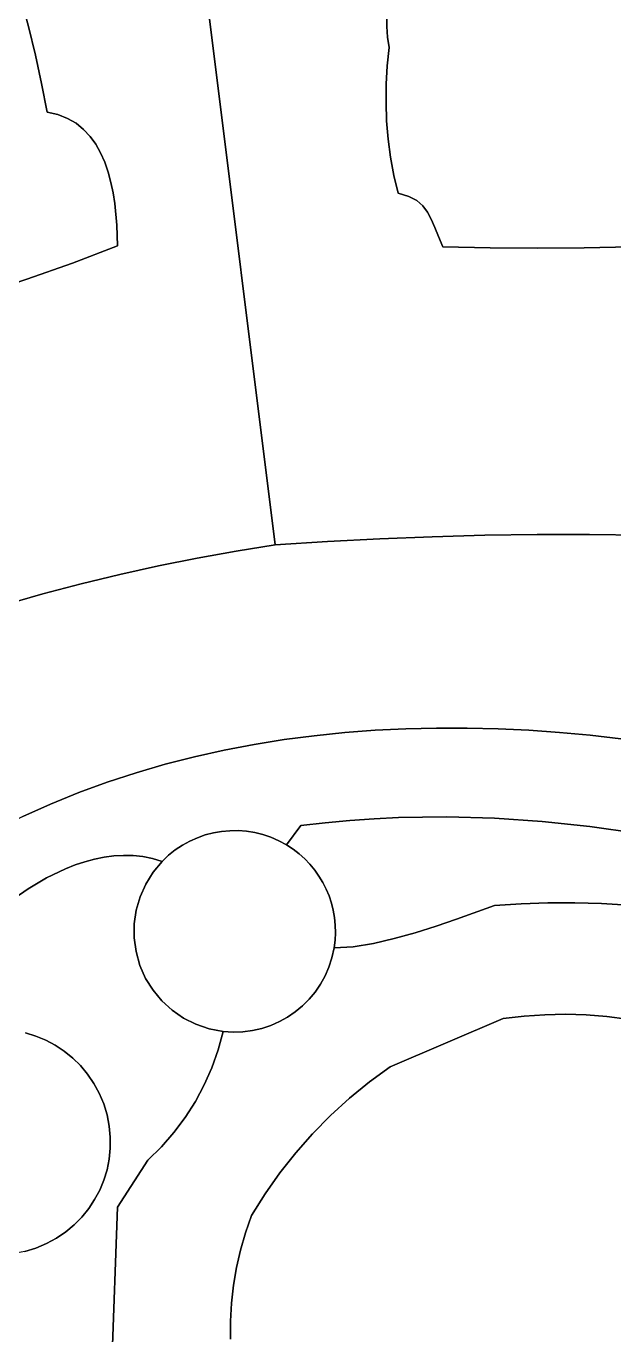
# Model space of a CAD drawing. Header units: inches. Extents: x 37.5 to 70.3, y 17.4 to 61.6.
# Drawn here: x 41.516 to 43.693, y 47.608 to 52.456 of the extents above; entities that cross this region are included whole.
import ezdxf

# ---------------------------------------------------------------- set-up
doc = ezdxf.new("R2010")
doc.units = ezdxf.units.IN
doc.layers.add('SURFACES_FOR_SKETCHUP', color=7, linetype='Continuous')

msp = doc.modelspace()

# ---------------------------------------------------------------- linework, layer by layer
at = {"layer": 'SURFACES_FOR_SKETCHUP'}
for points, invisible_edges in [([(41.7737, 52.0182), (41.7567, 55.9924), (41.433, 52.7663)], 11), ([(42.439, 50.5339), (42.8522, 52.4926), (41.7567, 55.9924)], 3), ([(41.8069, 51.9516), (41.7567, 55.9924), (41.7917, 51.986)], 3), ([(41.7567, 55.9924), (41.8195, 51.9151), (42.439, 50.5339)], 3), ([(41.7917, 51.986), (41.7567, 55.9924), (41.7737, 52.0182)], 3), ([(41.8195, 51.9151), (41.7567, 55.9924), (41.8069, 51.9516)], 3), ([(41.4657, 52.663), (41.7737, 52.0182), (41.433, 52.7663)], 3), ([(43.0585, 52.7526), (43.0404, 52.7294), (43.5832, 51.6341)], 10), ([(44.3203, 52.4573), (43.0585, 52.7526), (44.3222, 52.4069)], 3), ([(43.5832, 51.6341), (44.3222, 52.4069), (43.0585, 52.7526)], 11), ([(42.8551, 52.4156), (43.0163, 52.7099), (42.8521, 52.4541)], 3), ([(43.0163, 52.7099), (42.9853, 52.6946), (42.8521, 52.4541)], 10), ([(42.8614, 52.3773), (43.0163, 52.7099), (42.8551, 52.4156)], 3), ([(43.0404, 52.7294), (42.8614, 52.3773), (43.5832, 51.6341)], 11), ([(43.0404, 52.7294), (43.0163, 52.7099), (42.8614, 52.3773)], 10), ([(41.4961, 52.559), (41.7526, 52.0475), (41.4657, 52.663)], 3), ([(41.7737, 52.0182), (41.4657, 52.663), (41.7526, 52.0475)], 3), ([(42.8522, 52.4926), (42.8521, 52.4541), (42.9853, 52.6946)], 10), ([(41.5242, 52.4543), (41.4961, 52.559), (40.2296, 52.3308)], 10), ([(41.5242, 52.4543), (41.7526, 52.0475), (41.4961, 52.559)], 3), ([(42.8522, 52.4926), (42.439, 50.5339), (42.8521, 52.4541)], 3), ([(41.5499, 52.349), (41.5242, 52.4543), (40.2296, 52.3308)], 10), ([(41.5499, 52.349), (41.7283, 52.0735), (41.5242, 52.4543)], 3), ([(41.7526, 52.0475), (41.5242, 52.4543), (41.7283, 52.0735)], 3), ([(42.85, 52.2415), (42.8521, 52.4541), (42.439, 50.5339)], 11), ([(42.85, 52.2415), (42.854, 52.3095), (42.8521, 52.4541)], 10), ([(42.854, 52.3095), (42.8551, 52.4156), (42.8521, 52.4541)], 9), ([(42.854, 52.3095), (42.8614, 52.3773), (42.8551, 52.4156)], 8), ([(44.3222, 52.4069), (43.5832, 51.6341), (44.3262, 52.3567)], 3), ([(42.854, 52.3095), (43.5832, 51.6341), (42.8614, 52.3773)], 3), ([(41.5732, 52.2432), (41.5499, 52.349), (40.2296, 52.3308)], 10), ([(40.2296, 52.3308), (41.0082, 51.3567), (41.5732, 52.2432)], 11), ([(41.5732, 52.2432), (41.7006, 52.0959), (41.5499, 52.349)], 3), ([(41.7283, 52.0735), (41.5499, 52.349), (41.7006, 52.0959)], 3), ([(42.85, 52.2415), (43.4089, 51.6331), (42.854, 52.3095)], 3), ([(43.5832, 51.6341), (42.854, 52.3095), (43.4089, 51.6331)], 3), ([(43.7575, 51.6378), (44.3262, 52.3567), (43.5832, 51.6341)], 3), ([(41.5942, 52.1368), (41.5732, 52.2432), (41.0082, 51.3567)], 10), ([(41.5732, 52.2432), (41.5942, 52.1368), (41.6337, 52.128)], 8), ([(41.5732, 52.2432), (41.6337, 52.128), (41.6691, 52.1142)], 9), ([(41.5732, 52.2432), (41.6691, 52.1142), (41.7006, 52.0959)], 9), ([(42.85, 52.2415), (42.439, 50.5339), (42.8492, 52.1734)], 3), ([(42.85, 52.2415), (42.8492, 52.1734), (43.4089, 51.6331)], 10), ([(42.8492, 52.1734), (42.439, 50.5339), (42.8516, 52.1055)], 3), ([(42.8492, 52.1734), (42.8516, 52.1055), (43.4089, 51.6331)], 10), ([(41.1794, 51.4075), (41.5942, 52.1368), (41.0082, 51.3567)], 3), ([(41.1794, 51.4075), (41.3496, 51.4614), (41.5942, 52.1368)], 10), ([(41.5188, 51.5184), (41.5942, 52.1368), (41.3496, 51.4614)], 3), ([(41.5188, 51.5184), (41.687, 51.5784), (41.5942, 52.1368)], 10), ([(41.7737, 52.0182), (41.7526, 52.0475), (41.5942, 52.1368)], 10), ([(41.8069, 51.9516), (41.7917, 51.986), (41.5942, 52.1368)], 10), ([(41.7917, 51.986), (41.7737, 52.0182), (41.5942, 52.1368)], 10), ([(41.5942, 52.1368), (41.7526, 52.0475), (41.6337, 52.128)], 3), ([(41.8069, 51.9516), (41.5942, 52.1368), (41.687, 51.5784)], 11), ([(41.6691, 52.1142), (41.6337, 52.128), (41.7283, 52.0735)], 10), ([(41.7283, 52.0735), (41.6337, 52.128), (41.7526, 52.0475)], 3), ([(41.7283, 52.0735), (41.7006, 52.0959), (41.6691, 52.1142)], 8), ([(42.8516, 52.1055), (42.439, 50.5339), (42.8573, 52.0377)], 3), ([(42.8516, 52.1055), (42.8573, 52.0377), (42.986, 51.7901)], 10), ([(42.986, 51.7901), (43.4089, 51.6331), (42.8516, 52.1055)], 11), ([(42.8573, 52.0377), (42.439, 50.5339), (42.8663, 51.9703)], 3), ([(42.8573, 52.0377), (42.8663, 51.9703), (42.9635, 51.8094)], 10), ([(42.9635, 51.8094), (42.986, 51.7901), (42.8573, 52.0377)], 10), ([(42.8663, 51.9703), (42.439, 50.5339), (42.8784, 51.9032)], 3), ([(42.8784, 51.9032), (42.9635, 51.8094), (42.8663, 51.9703)], 3), ([(41.8195, 51.9151), (41.8069, 51.9516), (41.687, 51.5784)], 10), ([(41.8298, 51.8772), (41.8195, 51.9151), (41.687, 51.5784)], 10), ([(41.8379, 51.8381), (41.8298, 51.8772), (41.687, 51.5784)], 10), ([(41.8298, 51.8772), (42.439, 50.5339), (41.8195, 51.9151)], 3), ([(41.8298, 51.8772), (41.8379, 51.8381), (42.439, 50.5339)], 10), ([(42.8784, 51.9032), (42.439, 50.5339), (42.8939, 51.8368)], 3), ([(42.8784, 51.9032), (42.8939, 51.8368), (42.9335, 51.825)], 8), ([(42.8784, 51.9032), (42.9335, 51.825), (42.9635, 51.8094)], 9), ([(41.8441, 51.7984), (41.8379, 51.8381), (41.687, 51.5784)], 10), ([(41.8379, 51.8381), (41.8441, 51.7984), (42.439, 50.5339)], 10), ([(42.8939, 51.8368), (42.439, 50.5339), (43.0603, 51.6386)], 11), ([(43.0296, 51.71), (43.0169, 51.7404), (42.8939, 51.8368)], 10), ([(43.0434, 51.6761), (43.0296, 51.71), (42.8939, 51.8368)], 10), ([(42.8939, 51.8368), (43.0169, 51.7404), (42.9335, 51.825)], 3), ([(43.0603, 51.6386), (43.0434, 51.6761), (42.8939, 51.8368)], 10), ([(42.9635, 51.8094), (42.9335, 51.825), (43.0031, 51.7671)], 10), ([(43.0031, 51.7671), (42.9335, 51.825), (43.0169, 51.7404)], 3), ([(41.8516, 51.7187), (41.8441, 51.7984), (41.687, 51.5784)], 10), ([(41.8441, 51.7984), (41.8516, 51.7187), (42.439, 50.5339)], 10), ([(43.0031, 51.7671), (42.986, 51.7901), (42.9635, 51.8094)], 8), ([(43.0031, 51.7671), (43.2346, 51.6345), (42.986, 51.7901)], 3), ([(43.4089, 51.6331), (42.986, 51.7901), (43.2346, 51.6345)], 3), ([(43.0169, 51.7404), (43.2346, 51.6345), (43.0031, 51.7671)], 3), ([(43.0296, 51.71), (43.2346, 51.6345), (43.0169, 51.7404)], 3), ([(41.8541, 51.6415), (41.8516, 51.7187), (41.687, 51.5784)], 2), ([(41.8516, 51.7187), (41.8541, 51.6415), (42.439, 50.5339)], 10), ([(43.0434, 51.6761), (43.2346, 51.6345), (43.0296, 51.71)], 3), ([(42.1496, 50.4848), (41.8541, 51.6415), (41.687, 51.5784)], 9), ([(42.294, 50.5108), (42.439, 50.5339), (41.8541, 51.6415)], 10), ([(42.1496, 50.4848), (42.294, 50.5108), (41.8541, 51.6415)], 10), ([(42.6328, 50.5466), (43.0603, 51.6386), (42.439, 50.5339)], 3), ([(42.8268, 50.5567), (43.0603, 51.6386), (42.6328, 50.5466)], 3), ([(43.0208, 50.5645), (43.0603, 51.6386), (42.8268, 50.5567)], 3), ([(43.2149, 50.5697), (43.0603, 51.6386), (43.0208, 50.5645)], 3), ([(43.0434, 51.6761), (43.0603, 51.6386), (43.2346, 51.6345)], 8), ([(43.0603, 51.6386), (43.2149, 50.5697), (43.2346, 51.6345)], 3), ([(43.4091, 50.5725), (43.2346, 51.6345), (43.2149, 50.5697)], 3), ([(43.2346, 51.6345), (43.4091, 50.5725), (43.4089, 51.6331)], 3), ([(43.4089, 51.6331), (43.4091, 50.5725), (43.5832, 51.6341)], 3), ([(43.6033, 50.5728), (43.5832, 51.6341), (43.4091, 50.5725)], 3), ([(43.5832, 51.6341), (43.6033, 50.5728), (43.7575, 51.6378)], 3), ([(43.7975, 50.5707), (43.7575, 51.6378), (43.6033, 50.5728)], 3), ([(41.5188, 51.5184), (41.8625, 50.4243), (41.687, 51.5784)], 3), ([(42.1496, 50.4848), (41.687, 51.5784), (42.0058, 50.456)], 3), ([(42.0058, 50.456), (41.687, 51.5784), (41.8625, 50.4243)], 3), ([(41.3496, 51.4614), (41.72, 50.3898), (41.5188, 51.5184)], 3), ([(41.8625, 50.4243), (41.5188, 51.5184), (41.72, 50.3898)], 3), ([(41.1794, 51.4075), (41.5781, 50.3524), (41.3496, 51.4614)], 3), ([(41.72, 50.3898), (41.3496, 51.4614), (41.5781, 50.3524)], 3), ([(41.5781, 50.3524), (41.1794, 51.4075), (41.437, 50.3123)], 3), ([(42.8268, 50.5567), (42.9226, 49.853), (43.0208, 50.5645)], 3), ([(43.0363, 49.8557), (43.0208, 50.5645), (42.9226, 49.853)], 3), ([(43.0208, 50.5645), (43.1502, 49.8556), (43.2149, 50.5697)], 3), ([(43.1502, 49.8556), (43.0208, 50.5645), (43.0363, 49.8557)], 3), ([(43.2642, 49.8528), (43.2149, 50.5697), (43.1502, 49.8556)], 3), ([(43.2149, 50.5697), (43.2642, 49.8528), (43.4091, 50.5725)], 3), ([(43.3782, 49.8473), (43.4091, 50.5725), (43.2642, 49.8528)], 3), ([(43.4921, 49.8393), (43.4091, 50.5725), (43.3782, 49.8473)], 3), ([(43.4091, 50.5725), (43.4921, 49.8393), (43.6033, 50.5728)], 3), ([(43.6058, 49.8287), (43.6033, 50.5728), (43.4921, 49.8393)], 3), ([(43.6033, 50.5728), (43.6058, 49.8287), (43.7975, 50.5707)], 3), ([(43.7193, 49.8158), (43.7975, 50.5707), (43.6058, 49.8287)], 3), ([(42.294, 50.5108), (42.4715, 49.8127), (42.439, 50.5339)], 3), ([(42.439, 50.5339), (42.5836, 49.8273), (42.6328, 50.5466)], 3), ([(42.5836, 49.8273), (42.439, 50.5339), (42.4715, 49.8127)], 3), ([(42.6961, 49.8389), (42.6328, 50.5466), (42.5836, 49.8273)], 3), ([(42.6328, 50.5466), (42.8092, 49.8474), (42.8268, 50.5567)], 3), ([(42.8092, 49.8474), (42.6328, 50.5466), (42.6961, 49.8389)], 3), ([(42.9226, 49.853), (42.8268, 50.5567), (42.8092, 49.8474)], 3), ([(42.0058, 50.456), (42.2496, 49.7737), (42.1496, 50.4848)], 3), ([(42.1496, 50.4848), (42.3602, 49.7948), (42.294, 50.5108)], 3), ([(42.3602, 49.7948), (42.1496, 50.4848), (42.2496, 49.7737)], 3), ([(42.4715, 49.8127), (42.294, 50.5108), (42.3602, 49.7948)], 3), ([(41.72, 50.3898), (42.0309, 49.7213), (41.8625, 50.4243)], 3), ([(41.8625, 50.4243), (42.1398, 49.7492), (42.0058, 50.456)], 3), ([(42.1398, 49.7492), (41.8625, 50.4243), (42.0309, 49.7213)], 3), ([(42.2496, 49.7737), (42.0058, 50.456), (42.1398, 49.7492)], 3), ([(41.5781, 50.3524), (41.8163, 49.655), (41.72, 50.3898)], 3), ([(41.9231, 49.69), (41.72, 50.3898), (41.8163, 49.655)], 3), ([(42.0309, 49.7213), (41.72, 50.3898), (41.9231, 49.69)], 3), ([(41.437, 50.3123), (41.7108, 49.6164), (41.5781, 50.3524)], 3), ([(41.8163, 49.655), (41.5781, 50.3524), (41.7108, 49.6164)], 3), ([(41.2966, 50.2693), (41.6066, 49.5741), (41.437, 50.3123)], 3), ([(41.7108, 49.6164), (41.437, 50.3123), (41.6066, 49.5741)], 3), ([(41.2306, 50.2421), (41.6066, 49.5741), (41.2966, 50.2693)], 3), ([(41.6066, 49.5741), (41.2306, 50.2421), (41.5037, 49.528)], 3), ([(42.6961, 49.8389), (42.5836, 49.8273), (42.7147, 49.5132)], 10), ([(42.8092, 49.8474), (42.6961, 49.8389), (42.805, 49.5195)], 10), ([(42.7147, 49.5132), (42.805, 49.5195), (42.6961, 49.8389)], 10), ([(42.805, 49.5195), (42.895, 49.5237), (42.8092, 49.8474)], 10), ([(42.9226, 49.853), (42.8092, 49.8474), (42.895, 49.5237)], 10), ([(42.895, 49.5237), (42.9846, 49.526), (42.9226, 49.853)], 10), ([(43.0363, 49.8557), (42.9226, 49.853), (42.9846, 49.526)], 10), ([(42.9846, 49.526), (43.074, 49.5263), (43.0363, 49.8557)], 10), ([(43.1502, 49.8556), (43.0363, 49.8557), (43.074, 49.5263)], 10), ([(43.074, 49.5263), (43.2518, 49.5213), (43.1502, 49.8556)], 10), ([(43.2642, 49.8528), (43.1502, 49.8556), (43.2518, 49.5213)], 10), ([(43.3782, 49.8473), (43.2642, 49.8528), (43.2518, 49.5213)], 10), ([(43.2518, 49.5213), (43.4284, 49.5093), (43.3782, 49.8473)], 10), ([(43.4921, 49.8393), (43.3782, 49.8473), (43.4284, 49.5093)], 10), ([(43.6058, 49.8287), (43.4921, 49.8393), (43.4284, 49.5093)], 10), ([(42.2496, 49.7737), (42.3321, 49.4734), (42.3602, 49.7948)], 3), ([(42.3628, 49.4685), (42.3602, 49.7948), (42.3321, 49.4734)], 3), ([(42.4715, 49.8127), (42.3602, 49.7948), (42.533, 49.4942)], 10), ([(42.3628, 49.4685), (42.3931, 49.461), (42.3602, 49.7948)], 10), ([(42.533, 49.4942), (42.3602, 49.7948), (42.3931, 49.461)], 11), ([(42.5836, 49.8273), (42.4715, 49.8127), (42.533, 49.4942)], 10), ([(42.533, 49.4942), (42.624, 49.5048), (42.5836, 49.8273)], 10), ([(42.624, 49.5048), (42.7147, 49.5132), (42.5836, 49.8273)], 10), ([(43.4284, 49.5093), (43.604, 49.4907), (43.6058, 49.8287)], 10), ([(43.7193, 49.8158), (43.6058, 49.8287), (43.604, 49.4907)], 10), ([(43.604, 49.4907), (43.7786, 49.4658), (43.7193, 49.8158)], 10), ([(42.1398, 49.7492), (42.0309, 49.7213), (42.1796, 49.4596)], 10), ([(42.2496, 49.7737), (42.1398, 49.7492), (42.2397, 49.4727)], 10), ([(42.2094, 49.4674), (42.2397, 49.4727), (42.1398, 49.7492)], 10), ([(42.1796, 49.4596), (42.2094, 49.4674), (42.1398, 49.7492)], 10), ([(42.2397, 49.4727), (42.2704, 49.4755), (42.2496, 49.7737)], 10), ([(42.3013, 49.4757), (42.3321, 49.4734), (42.2496, 49.7737)], 10), ([(42.2704, 49.4755), (42.3013, 49.4757), (42.2496, 49.7737)], 10), ([(41.9231, 49.69), (42.0946, 49.4216), (42.0309, 49.7213)], 3), ([(42.122, 49.4367), (42.0309, 49.7213), (42.0946, 49.4216)], 3), ([(42.1504, 49.4494), (42.0309, 49.7213), (42.122, 49.4367)], 3), ([(42.1504, 49.4494), (42.1796, 49.4596), (42.0309, 49.7213)], 10), ([(41.8163, 49.655), (41.7108, 49.6164), (41.8403, 49.3821)], 10), ([(41.9231, 49.69), (41.8163, 49.655), (41.9123, 49.3832)], 10), ([(41.8763, 49.3841), (41.9123, 49.3832), (41.8163, 49.655)], 10), ([(41.8403, 49.3821), (41.8763, 49.3841), (41.8163, 49.655)], 10), ([(41.9123, 49.3832), (41.9483, 49.3793), (41.9231, 49.69)], 10), ([(41.9483, 49.3793), (42.0684, 49.4041), (41.9231, 49.69)], 11), ([(42.0946, 49.4216), (41.9231, 49.69), (42.0684, 49.4041)], 3), ([(41.7108, 49.6164), (41.6066, 49.5741), (41.7327, 49.3605)], 10), ([(41.8043, 49.3774), (41.8403, 49.3821), (41.7108, 49.6164)], 10), ([(41.7685, 49.3702), (41.8043, 49.3774), (41.7108, 49.6164)], 10), ([(41.7327, 49.3605), (41.7685, 49.3702), (41.7108, 49.6164)], 10), ([(41.6066, 49.5741), (41.5037, 49.528), (41.6618, 49.3344)], 10), ([(41.6618, 49.3344), (41.6972, 49.3485), (41.6066, 49.5741)], 10), ([(41.6972, 49.3485), (41.7327, 49.3605), (41.6066, 49.5741)], 10), ([(41.4024, 49.4781), (41.5917, 49.3004), (41.5037, 49.528)], 3), ([(41.5917, 49.3004), (41.6618, 49.3344), (41.5037, 49.528)], 10), ([(42.533, 49.4942), (42.527, 49.3899), (42.624, 49.5048)], 3), ([(42.5479, 49.3712), (42.624, 49.5048), (42.527, 49.3899)], 3), ([(42.5672, 49.3511), (42.624, 49.5048), (42.5479, 49.3712)], 3), ([(42.5849, 49.3297), (42.624, 49.5048), (42.5672, 49.3511)], 3), ([(42.624, 49.5048), (42.5849, 49.3297), (42.7147, 49.5132)], 3), ([(42.6009, 49.3072), (42.7147, 49.5132), (42.5849, 49.3297)], 3), ([(42.6009, 49.3072), (42.6151, 49.2836), (42.7147, 49.5132)], 10), ([(42.805, 49.5195), (42.7147, 49.5132), (42.6151, 49.2836)], 10), ([(42.6151, 49.2836), (42.6276, 49.259), (42.805, 49.5195)], 10), ([(42.6276, 49.259), (42.6382, 49.2336), (42.805, 49.5195)], 10), ([(42.6382, 49.2336), (42.8796, 49.0755), (42.805, 49.5195)], 11), ([(42.895, 49.5237), (42.805, 49.5195), (42.9575, 49.0974)], 10), ([(42.8796, 49.0755), (42.9575, 49.0974), (42.805, 49.5195)], 10), ([(42.895, 49.5237), (43.0349, 49.1221), (42.9846, 49.526)], 3), ([(43.0349, 49.1221), (42.895, 49.5237), (42.9575, 49.0974)], 3), ([(42.9846, 49.526), (43.1106, 49.1481), (43.074, 49.5263)], 3), ([(43.1106, 49.1481), (42.9846, 49.526), (43.0349, 49.1221)], 3), ([(43.074, 49.5263), (43.2515, 49.1983), (43.2518, 49.5213)], 3), ([(43.2515, 49.1983), (43.074, 49.5263), (43.1106, 49.1481)], 3), ([(43.3504, 49.205), (43.2518, 49.5213), (43.2515, 49.1983)], 3), ([(43.2518, 49.5213), (43.3504, 49.205), (43.4284, 49.5093)], 3), ([(43.4494, 49.2085), (43.4284, 49.5093), (43.3504, 49.205)], 3), ([(43.5484, 49.2088), (43.4284, 49.5093), (43.4494, 49.2085)], 3), ([(43.4284, 49.5093), (43.5484, 49.2088), (43.604, 49.4907)], 3), ([(41.3221, 49.4196), (41.5227, 49.2596), (41.4024, 49.4781)], 3), ([(41.5917, 49.3004), (41.4024, 49.4781), (41.5227, 49.2596)], 3), ([(42.2397, 49.4727), (42.2094, 49.4674), (42.0201, 49.3619)], 10), ([(42.0201, 49.3619), (42.5131, 48.8044), (42.2397, 49.4727)], 11), ([(42.0435, 49.3842), (42.0201, 49.3619), (42.2094, 49.4674)], 10), ([(42.2094, 49.4674), (42.1796, 49.4596), (42.0435, 49.3842)], 10), ([(42.1796, 49.4596), (42.1504, 49.4494), (42.0435, 49.3842)], 10), ([(42.0435, 49.3842), (42.1504, 49.4494), (42.0684, 49.4041)], 3), ([(42.122, 49.4367), (42.0684, 49.4041), (42.1504, 49.4494)], 3), ([(42.2397, 49.4727), (42.4806, 49.4228), (42.2704, 49.4755)], 3), ([(42.4806, 49.4228), (42.2397, 49.4727), (42.6276, 49.259)], 11), ([(42.2397, 49.4727), (42.5131, 48.8044), (42.6276, 49.259)], 11), ([(42.2704, 49.4755), (42.4522, 49.4382), (42.3013, 49.4757)], 3), ([(42.4806, 49.4228), (42.4522, 49.4382), (42.2704, 49.4755)], 10), ([(42.3013, 49.4757), (42.4522, 49.4382), (42.3321, 49.4734)], 3), ([(42.3628, 49.4685), (42.3321, 49.4734), (42.423, 49.4509)], 10), ([(42.4522, 49.4382), (42.423, 49.4509), (42.3321, 49.4734)], 10), ([(42.423, 49.4509), (42.3931, 49.461), (42.3628, 49.4685)], 8), ([(42.3931, 49.461), (42.423, 49.4509), (42.533, 49.4942)], 10), ([(42.423, 49.4509), (42.4522, 49.4382), (42.533, 49.4942)], 10), ([(42.4522, 49.4382), (42.4806, 49.4228), (42.533, 49.4942)], 8), ([(42.533, 49.4942), (42.4806, 49.4228), (42.5046, 49.4071)], 8), ([(42.533, 49.4942), (42.5046, 49.4071), (42.527, 49.3899)], 9), ([(43.6473, 49.206), (43.604, 49.4907), (43.5484, 49.2088)], 3), ([(43.604, 49.4907), (43.6473, 49.206), (43.7786, 49.4658)], 3), ([(43.7461, 49.1999), (43.7786, 49.4658), (43.6473, 49.206)], 3), ([(41.5227, 49.2596), (41.3221, 49.4196), (41.4552, 49.2133)], 3), ([(41.9842, 49.3723), (42.0684, 49.4041), (41.9483, 49.3793)], 3), ([(41.9842, 49.3723), (42.0435, 49.3842), (42.0684, 49.4041)], 9), ([(42.122, 49.4367), (42.0946, 49.4216), (42.0684, 49.4041)], 8), ([(42.6276, 49.259), (42.6151, 49.2836), (42.4806, 49.4228)], 10), ([(42.5046, 49.4071), (42.4806, 49.4228), (42.6151, 49.2836)], 10), ([(42.6009, 49.3072), (42.5849, 49.3297), (42.5046, 49.4071)], 10), ([(42.5046, 49.4071), (42.5849, 49.3297), (42.527, 49.3899)], 3), ([(42.6151, 49.2836), (42.6009, 49.3072), (42.5046, 49.4071)], 10), ([(41.6972, 49.3485), (41.9237, 49.1811), (41.7327, 49.3605)], 3), ([(41.7327, 49.3605), (41.9237, 49.1811), (41.7685, 49.3702)], 3), ([(41.7685, 49.3702), (41.9379, 49.2304), (41.8043, 49.3774)], 3), ([(41.9379, 49.2304), (41.7685, 49.3702), (41.9237, 49.1811)], 3), ([(41.8043, 49.3774), (41.9379, 49.2304), (41.8403, 49.3821)], 3), ([(41.8403, 49.3821), (41.9379, 49.2304), (41.8763, 49.3841)], 3), ([(41.9588, 49.2774), (41.8763, 49.3841), (41.9379, 49.2304)], 3), ([(41.8763, 49.3841), (41.9588, 49.2774), (41.9123, 49.3832)], 3), ([(41.9123, 49.3832), (41.9588, 49.2774), (41.9483, 49.3793)], 3), ([(41.9237, 49.1811), (42.0201, 49.3619), (41.9379, 49.2304)], 3), ([(42.0201, 49.3619), (41.9237, 49.1811), (42.0567, 48.8101)], 11), ([(42.0201, 49.3619), (41.9862, 49.3215), (41.9379, 49.2304)], 10), ([(41.9483, 49.3793), (41.9862, 49.3215), (41.9842, 49.3723)], 3), ([(41.9862, 49.3215), (41.9483, 49.3793), (41.9588, 49.2774)], 3), ([(41.9842, 49.3723), (42.0201, 49.3619), (42.0435, 49.3842)], 8), ([(42.0201, 49.3619), (41.9842, 49.3723), (41.9862, 49.3215)], 2), ([(42.0201, 49.3619), (42.0567, 48.8101), (42.5131, 48.8044)], 11), ([(42.5672, 49.3511), (42.527, 49.3899), (42.5849, 49.3297)], 3), ([(42.5672, 49.3511), (42.5479, 49.3712), (42.527, 49.3899)], 8), ([(41.5917, 49.3004), (41.9164, 49.1304), (41.6618, 49.3344)], 3), ([(41.6618, 49.3344), (41.9164, 49.1304), (41.6972, 49.3485)], 3), ([(41.9237, 49.1811), (41.6972, 49.3485), (41.9164, 49.1304)], 3), ([(41.9588, 49.2774), (41.9379, 49.2304), (41.9862, 49.3215)], 2), ([(41.4552, 49.2133), (41.923, 49.0274), (41.5227, 49.2596)], 3), ([(41.5227, 49.2596), (41.9161, 49.0789), (41.5917, 49.3004)], 3), ([(41.9161, 49.0789), (41.5227, 49.2596), (41.923, 49.0274)], 3), ([(41.9164, 49.1304), (41.5917, 49.3004), (41.9161, 49.0789)], 3), ([(42.6568, 49.0409), (42.6276, 49.259), (42.5131, 48.8044)], 11), ([(42.6276, 49.259), (42.6568, 49.0409), (42.6382, 49.2336)], 3), ([(41.923, 49.0274), (41.4552, 49.2133), (41.5513, 48.7147)], 11), ([(41.5513, 48.7147), (41.4552, 49.2133), (41.5129, 48.7264)], 3), ([(42.6469, 49.2074), (42.8796, 49.0755), (42.6382, 49.2336)], 3), ([(42.6568, 49.0409), (42.6604, 49.0693), (42.6382, 49.2336)], 10), ([(42.6382, 49.2336), (42.6604, 49.0693), (42.6469, 49.2074)], 3), ([(42.6537, 49.1807), (42.8796, 49.0755), (42.6469, 49.2074)], 3), ([(42.6469, 49.2074), (42.6604, 49.0693), (42.6537, 49.1807)], 3), ([(43.3504, 49.205), (43.4377, 48.7938), (43.4494, 49.2085)], 3), ([(43.5146, 48.7953), (43.4494, 49.2085), (43.4377, 48.7938)], 3), ([(43.4494, 49.2085), (43.5146, 48.7953), (43.5484, 49.2088)], 3), ([(43.5912, 48.793), (43.5484, 49.2088), (43.5146, 48.7953)], 3), ([(43.6473, 49.206), (43.5484, 49.2088), (43.5912, 48.793)], 10), ([(41.9237, 49.1811), (41.9164, 49.1304), (41.9372, 48.9766)], 10), ([(41.9372, 48.9766), (42.0567, 48.8101), (41.9237, 49.1811)], 11), ([(42.6585, 49.1533), (42.8026, 49.0578), (42.6537, 49.1807)], 3), ([(42.8796, 49.0755), (42.6537, 49.1807), (42.8026, 49.0578)], 3), ([(42.6585, 49.1533), (42.6537, 49.1807), (42.6619, 49.0975)], 10), ([(42.6604, 49.0693), (42.6619, 49.0975), (42.6537, 49.1807)], 10), ([(43.1106, 49.1481), (43.2837, 48.7794), (43.2515, 49.1983)], 3), ([(43.2515, 49.1983), (43.3607, 48.7885), (43.3504, 49.205)], 3), ([(43.3607, 48.7885), (43.2515, 49.1983), (43.2837, 48.7794)], 3), ([(43.4377, 48.7938), (43.3504, 49.205), (43.3607, 48.7885)], 3), ([(43.6675, 48.7869), (43.6473, 49.206), (43.5912, 48.793)], 3), ([(43.6473, 49.206), (43.6675, 48.7869), (43.7461, 49.1999)], 3), ([(43.7432, 48.7771), (43.7461, 49.1999), (43.6675, 48.7869)], 3), ([(41.9161, 49.0789), (41.923, 49.0274), (41.9164, 49.1304)], 2), ([(41.9372, 48.9766), (41.9164, 49.1304), (41.923, 49.0274)], 3), ([(42.6612, 49.1256), (42.8026, 49.0578), (42.6585, 49.1533)], 3), ([(42.6619, 49.0975), (42.6612, 49.1256), (42.6585, 49.1533)], 8), ([(42.8026, 49.0578), (42.6612, 49.1256), (42.7279, 49.0458)], 3), ([(42.6619, 49.0975), (42.7279, 49.0458), (42.6612, 49.1256)], 3), ([(42.9575, 49.0974), (43.2837, 48.7794), (43.0349, 49.1221)], 3), ([(43.0349, 49.1221), (43.2837, 48.7794), (43.1106, 49.1481)], 3), ([(42.6604, 49.0693), (42.6568, 49.0409), (42.7279, 49.0458)], 8), ([(42.6604, 49.0693), (42.7279, 49.0458), (42.6619, 49.0975)], 3), ([(42.8026, 49.0578), (42.8645, 48.6008), (42.8796, 49.0755)], 3), ([(42.8796, 49.0755), (42.8645, 48.6008), (42.9575, 49.0974)], 3), ([(43.2837, 48.7794), (42.9575, 49.0974), (42.8645, 48.6008)], 3), ([(41.923, 49.0274), (41.5513, 48.7147), (41.5883, 48.6994)], 9), ([(41.923, 49.0274), (41.5883, 48.6994), (41.9372, 48.9766)], 3), ([(42.5131, 48.8044), (42.5398, 48.8265), (42.6568, 49.0409)], 10), ([(42.6489, 49.0049), (42.6568, 49.0409), (42.5398, 48.8265)], 10), ([(42.7279, 49.0458), (42.6236, 48.9377), (42.8026, 49.0578)], 3), ([(42.8026, 49.0578), (42.6236, 48.9377), (42.8645, 48.6008)], 11), ([(42.7279, 49.0458), (42.6378, 48.9704), (42.6236, 48.9377)], 9), ([(42.7279, 49.0458), (42.6489, 49.0049), (42.6378, 48.9704)], 9), ([(42.7279, 49.0458), (42.6568, 49.0409), (42.6489, 49.0049)], 8), ([(41.6237, 48.6807), (41.9372, 48.9766), (41.5883, 48.6994)], 3), ([(41.9372, 48.9766), (41.6237, 48.6807), (41.9585, 48.9284)], 3), ([(41.9372, 48.9766), (41.9585, 48.9284), (42.0188, 48.8447)], 10), ([(42.0567, 48.8101), (41.9372, 48.9766), (42.0188, 48.8447)], 3), ([(42.5398, 48.8265), (42.5644, 48.851), (42.6489, 49.0049)], 10), ([(42.5644, 48.851), (42.5867, 48.8778), (42.6489, 49.0049)], 10), ([(42.6489, 49.0049), (42.5867, 48.8778), (42.6378, 48.9704)], 3), ([(42.6065, 48.9068), (42.6378, 48.9704), (42.5867, 48.8778)], 3), ([(42.6065, 48.9068), (42.6236, 48.9377), (42.6378, 48.9704)], 8), ([(41.6572, 48.6586), (41.9585, 48.9284), (41.6237, 48.6807)], 3), ([(41.6885, 48.6333), (41.9585, 48.9284), (41.6572, 48.6586)], 3), ([(41.9585, 48.9284), (41.6885, 48.6333), (41.9859, 48.8842)], 3), ([(41.9859, 48.8842), (42.0188, 48.8447), (41.9585, 48.9284)], 2), ([(42.6065, 48.9068), (42.8645, 48.6008), (42.6236, 48.9377)], 3), ([(41.7174, 48.605), (41.9859, 48.8842), (41.6885, 48.6333)], 3), ([(41.9859, 48.8842), (41.7174, 48.605), (42.0188, 48.8447)], 3), ([(42.5644, 48.851), (42.8645, 48.6008), (42.5867, 48.8778)], 3), ([(42.5867, 48.8778), (42.8645, 48.6008), (42.6065, 48.9068)], 3), ([(41.7436, 48.5737), (42.0188, 48.8447), (41.7174, 48.605)], 3), ([(42.0188, 48.8447), (41.7436, 48.5737), (42.0567, 48.8101)], 3), ([(42.5131, 48.8044), (42.7876, 48.5446), (42.5398, 48.8265)], 3), ([(42.5398, 48.8265), (42.7876, 48.5446), (42.5644, 48.851)], 3), ([(42.8645, 48.6008), (42.5644, 48.851), (42.7876, 48.5446)], 3), ([(41.7668, 48.5395), (42.0567, 48.8101), (41.7436, 48.5737)], 3), ([(42.0567, 48.8101), (41.7668, 48.5395), (42.0989, 48.7811)], 3), ([(41.7868, 48.5027), (42.0989, 48.7811), (41.7668, 48.5395)], 3), ([(42.0989, 48.7811), (41.7868, 48.5027), (42.1759, 48.5335)], 11), ([(42.0567, 48.8101), (42.0989, 48.7811), (42.246, 48.7318)], 10), ([(42.246, 48.7318), (42.5131, 48.8044), (42.0567, 48.8101)], 11), ([(42.145, 48.7581), (42.1942, 48.7415), (42.0989, 48.7811)], 2), ([(42.246, 48.7318), (42.0989, 48.7811), (42.1942, 48.7415)], 3), ([(42.2042, 48.5975), (42.145, 48.7581), (42.0989, 48.7811)], 9), ([(42.2042, 48.5975), (42.0989, 48.7811), (42.1759, 48.5335)], 3), ([(42.5131, 48.8044), (42.246, 48.7318), (42.4845, 48.7848)], 3), ([(42.246, 48.7318), (42.2828, 48.7294), (42.4845, 48.7848)], 10), ([(42.4845, 48.7848), (42.2828, 48.7294), (42.4541, 48.768)], 3), ([(42.4845, 48.7848), (42.4541, 48.768), (42.714, 48.4845)], 10), ([(42.4845, 48.7848), (42.714, 48.4845), (42.5131, 48.8044)], 3), ([(42.7876, 48.5446), (42.5131, 48.8044), (42.714, 48.4845)], 3), ([(43.5146, 48.7953), (42.8645, 48.6008), (42.6646, 46.8798)], 11), ([(43.5912, 48.793), (43.5146, 48.7953), (42.6646, 46.8798)], 10), ([(43.6675, 48.7869), (43.5912, 48.793), (42.6646, 46.8798)], 10), ([(43.6675, 48.7869), (42.6646, 46.8798), (43.7432, 48.7771)], 3), ([(44.2585, 46.6999), (43.7432, 48.7771), (42.6646, 46.8798)], 11), ([(43.5146, 48.7953), (43.4377, 48.7938), (42.8645, 48.6008)], 10), ([(43.3607, 48.7885), (42.8645, 48.6008), (43.4377, 48.7938)], 3), ([(43.3607, 48.7885), (43.2837, 48.7794), (42.8645, 48.6008)], 8), ([(41.3102, 48.7268), (41.2693, 48.7144), (41.5513, 48.7147)], 10), ([(41.5513, 48.7147), (41.5129, 48.7264), (41.3102, 48.7268)], 10), ([(42.2042, 48.5975), (42.2276, 48.6637), (42.145, 48.7581)], 10), ([(42.1942, 48.7415), (42.145, 48.7581), (42.2276, 48.6637)], 10), ([(42.246, 48.7318), (42.1942, 48.7415), (42.2276, 48.6637)], 2), ([(42.2042, 48.5975), (42.3544, 48.7351), (42.2276, 48.6637)], 3), ([(42.2042, 48.5975), (42.5774, 48.353), (42.3544, 48.7351)], 11), ([(42.319, 48.7305), (42.2276, 48.6637), (42.3544, 48.7351)], 3), ([(42.2828, 48.7294), (42.246, 48.7318), (42.2276, 48.6637)], 8), ([(42.2828, 48.7294), (42.2276, 48.6637), (42.319, 48.7305)], 3), ([(42.4541, 48.768), (42.2828, 48.7294), (42.4221, 48.754)], 3), ([(42.2828, 48.7294), (42.319, 48.7305), (42.4221, 48.754)], 10), ([(42.3889, 48.743), (42.4221, 48.754), (42.319, 48.7305)], 10), ([(42.319, 48.7305), (42.3544, 48.7351), (42.3889, 48.743)], 8), ([(42.3544, 48.7351), (42.5774, 48.353), (42.3889, 48.743)], 3), ([(42.4221, 48.754), (42.3889, 48.743), (42.6439, 48.4205)], 10), ([(42.6439, 48.4205), (42.3889, 48.743), (42.5774, 48.353)], 3), ([(42.4221, 48.754), (42.6439, 48.4205), (42.4541, 48.768)], 3), ([(42.714, 48.4845), (42.4541, 48.768), (42.6439, 48.4205)], 3), ([(41.2693, 48.7144), (41.0331, 48.4994), (41.5883, 48.6994)], 11), ([(41.8033, 48.4633), (41.5883, 48.6994), (41.0331, 48.4994)], 11), ([(41.5883, 48.6994), (41.5513, 48.7147), (41.2693, 48.7144)], 10), ([(41.5883, 48.6994), (41.8033, 48.4633), (41.6237, 48.6807)], 3), ([(41.8033, 48.4633), (41.7868, 48.5027), (41.6237, 48.6807)], 10), ([(41.6237, 48.6807), (41.7868, 48.5027), (41.6572, 48.6586)], 3), ([(41.6572, 48.6586), (41.7868, 48.5027), (41.6885, 48.6333)], 3), ([(41.7174, 48.605), (41.6885, 48.6333), (41.7668, 48.5395)], 10), ([(41.7868, 48.5027), (41.7668, 48.5395), (41.6885, 48.6333)], 10), ([(41.7668, 48.5395), (41.7436, 48.5737), (41.7174, 48.605)], 8), ([(42.1759, 48.5335), (42.5774, 48.353), (42.2042, 48.5975)], 3), ([(42.8645, 48.6008), (42.7876, 48.5446), (42.6646, 46.8798)], 10), ([(42.1759, 48.5335), (41.7868, 48.5027), (42.1429, 48.4719)], 3), ([(42.1429, 48.4719), (42.5147, 48.2819), (42.1759, 48.5335)], 3), ([(42.5774, 48.353), (42.1759, 48.5335), (42.5147, 48.2819)], 3), ([(42.7876, 48.5446), (42.714, 48.4845), (42.6646, 46.8798)], 10), ([(41.0331, 48.4994), (41.2332, 47.9442), (41.8033, 48.4633)], 11), ([(41.8033, 48.4633), (42.1429, 48.4719), (41.7868, 48.5027)], 3), ([(42.714, 48.4845), (42.6439, 48.4205), (42.6066, 46.9417)], 10), ([(42.6066, 46.9417), (42.6646, 46.8798), (42.714, 48.4845)], 10), ([(41.7884, 48.1443), (41.8033, 48.4633), (41.2332, 47.9442)], 11), ([(41.7884, 48.1443), (41.8036, 48.1813), (41.8033, 48.4633)], 10), ([(42.1429, 48.4719), (41.8033, 48.4633), (42.1054, 48.4129)], 3), ([(41.8157, 48.4224), (42.1054, 48.4129), (41.8033, 48.4633)], 3), ([(41.8157, 48.4224), (41.8033, 48.4633), (41.8036, 48.1813)], 10), ([(42.1054, 48.4129), (42.4558, 48.2075), (42.1429, 48.4719)], 3), ([(42.5147, 48.2819), (42.1429, 48.4719), (42.4558, 48.2075)], 3), ([(41.8036, 48.1813), (41.8154, 48.2196), (41.8157, 48.4224)], 10), ([(41.8154, 48.2196), (41.8234, 48.2591), (41.8157, 48.4224)], 10), ([(41.8238, 48.3813), (42.0634, 48.3569), (41.8157, 48.4224)], 3), ([(42.0634, 48.3569), (42.1054, 48.4129), (41.8157, 48.4224)], 10), ([(41.8157, 48.4224), (41.8234, 48.2591), (41.8238, 48.3813)], 3), ([(42.0634, 48.3569), (42.4009, 48.13), (42.1054, 48.4129)], 3), ([(42.4558, 48.2075), (42.1054, 48.4129), (42.4009, 48.13)], 3), ([(42.6439, 48.4205), (42.5774, 48.353), (42.6066, 46.9417)], 10), ([(41.8275, 48.2994), (41.8238, 48.3813), (41.8234, 48.2591)], 3), ([(41.8277, 48.3402), (42.0172, 48.3041), (41.8238, 48.3813)], 3), ([(42.0634, 48.3569), (41.8238, 48.3813), (42.0172, 48.3041)], 3), ([(41.8275, 48.2994), (41.8277, 48.3402), (41.8238, 48.3813)], 8), ([(41.8275, 48.2994), (41.9668, 48.2547), (41.8277, 48.3402)], 3), ([(41.9668, 48.2547), (42.0172, 48.3041), (41.8277, 48.3402)], 10), ([(42.0634, 48.3569), (42.0172, 48.3041), (42.3502, 48.0494)], 10), ([(42.0634, 48.3569), (42.3502, 48.0494), (42.4009, 48.13)], 9), ([(42.5774, 48.353), (42.5147, 48.2819), (42.6066, 46.9417)], 10), ([(41.8275, 48.2994), (41.8234, 48.2591), (41.9668, 48.2547)], 10), ([(42.0172, 48.3041), (41.9668, 48.2547), (42.3502, 48.0494)], 10), ([(41.8541, 48.0813), (41.9668, 48.2547), (41.8036, 48.1813)], 10), ([(41.8154, 48.2196), (41.8036, 48.1813), (41.9668, 48.2547)], 10), ([(41.8234, 48.2591), (41.8154, 48.2196), (41.9668, 48.2547)], 10), ([(41.9668, 48.2547), (41.8541, 48.0813), (42.3284, 47.9862)], 10), ([(42.3284, 47.9862), (42.3502, 48.0494), (41.9668, 48.2547)], 10), ([(42.5147, 48.2819), (42.4558, 48.2075), (42.5764, 46.9697)], 10), ([(42.5764, 46.9697), (42.6066, 46.9417), (42.5147, 48.2819)], 10), ([(42.4558, 48.2075), (42.2845, 47.7914), (42.5764, 46.9697)], 11), ([(42.2955, 47.857), (42.2845, 47.7914), (42.4558, 48.2075)], 10), ([(42.4009, 48.13), (42.2955, 47.857), (42.4558, 48.2075)], 3), ([(41.5522, 47.9293), (41.7884, 48.1443), (41.2332, 47.9442)], 11), ([(41.7884, 48.1443), (41.5522, 47.9293), (41.7696, 48.1089)], 3), ([(41.8541, 48.0813), (41.7884, 48.1443), (41.7696, 48.1089)], 9), ([(41.8541, 48.0813), (41.8036, 48.1813), (41.7884, 48.1443)], 9), ([(41.5522, 47.9293), (41.5916, 47.9457), (41.7696, 48.1089)], 10), ([(41.7696, 48.1089), (41.5916, 47.9457), (41.7475, 48.0754)], 3), ([(41.8541, 48.0813), (41.7696, 48.1089), (41.7475, 48.0754)], 9), ([(42.2955, 47.857), (42.4009, 48.13), (42.3102, 47.922)], 3), ([(42.3284, 47.9862), (42.3102, 47.922), (42.4009, 48.13)], 10), ([(42.3502, 48.0494), (42.3284, 47.9862), (42.4009, 48.13)], 2), ([(41.7475, 48.0754), (41.5916, 47.9457), (41.7222, 48.0441)], 3), ([(41.5916, 47.9457), (41.6284, 47.9657), (41.7222, 48.0441)], 10), ([(41.6939, 48.0152), (41.7222, 48.0441), (41.6284, 47.9657)], 10), ([(41.8541, 48.0813), (41.6939, 48.0152), (41.6626, 47.989)], 9), ([(41.8541, 48.0813), (41.6626, 47.989), (41.8244, 47.2582)], 3), ([(41.8541, 48.0813), (41.7222, 48.0441), (41.6939, 48.0152)], 9), ([(41.8541, 48.0813), (41.7475, 48.0754), (41.7222, 48.0441)], 9), ([(41.8244, 47.2582), (42.2732, 47.6587), (41.8541, 48.0813)], 3), ([(42.277, 47.7252), (41.8541, 48.0813), (42.2732, 47.6587)], 3), ([(42.277, 47.7252), (42.2845, 47.7914), (41.8541, 48.0813)], 10), ([(42.2845, 47.7914), (42.2955, 47.857), (41.8541, 48.0813)], 10), ([(42.2955, 47.857), (42.3102, 47.922), (41.8541, 48.0813)], 10), ([(42.3102, 47.922), (42.3284, 47.9862), (41.8541, 48.0813)], 10), ([(41.6284, 47.9657), (41.6626, 47.989), (41.6939, 48.0152)], 8), ([(41.5916, 47.9457), (41.8244, 47.2582), (41.6284, 47.9657)], 3), ([(41.6284, 47.9657), (41.8244, 47.2582), (41.6626, 47.989)], 3), ([(41.166, 47.2241), (41.8244, 47.2582), (41.4291, 47.9048)], 11), ([(41.2332, 47.9442), (41.2702, 47.9289), (41.5522, 47.9293)], 10), ([(41.5113, 47.9168), (41.5522, 47.9293), (41.2702, 47.9289)], 10), ([(41.4702, 47.9087), (41.4291, 47.9048), (41.8244, 47.2582)], 10), ([(41.5113, 47.9168), (41.4702, 47.9087), (41.8244, 47.2582)], 10), ([(41.5522, 47.9293), (41.5113, 47.9168), (41.8244, 47.2582)], 10), ([(41.5916, 47.9457), (41.5522, 47.9293), (41.8244, 47.2582)], 10), ([(42.277, 47.7252), (42.5764, 46.9697), (42.2845, 47.7914)], 3), ([(42.2732, 47.6587), (42.5764, 46.9697), (42.277, 47.7252)], 3), ([(42.2732, 47.6587), (41.8244, 47.2582), (42.273, 47.592)], 3), ([(42.273, 47.592), (42.5764, 46.9697), (42.2732, 47.6587)], 3)]:
    msp.add_3dface(points, dxfattribs=dict(at, invisible_edges=invisible_edges))

doc.saveas('drawing.dxf')
